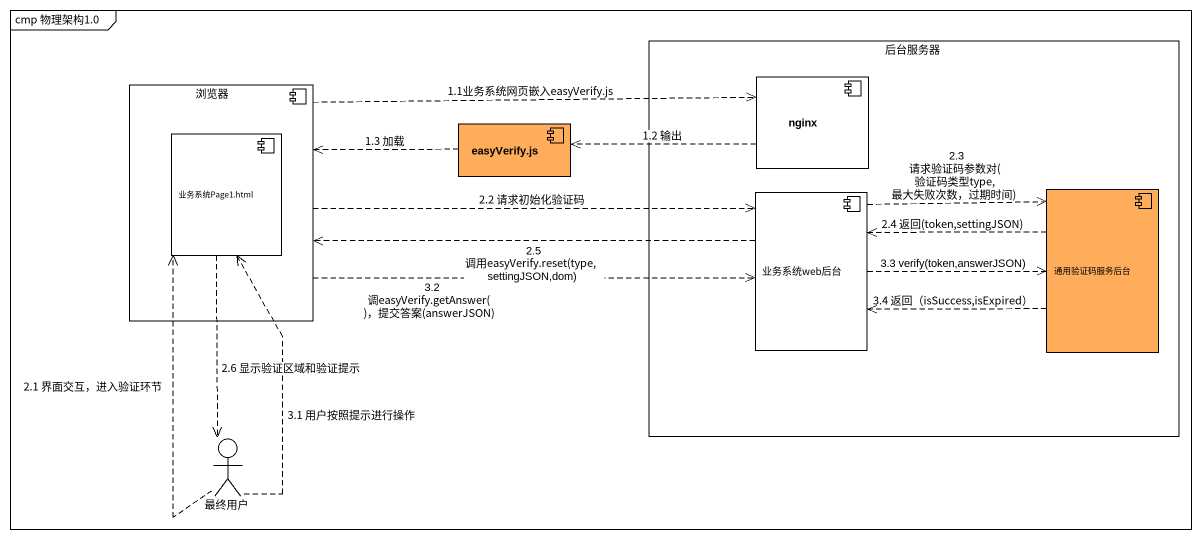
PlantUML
@startuml
mainframe cmp 物理架构1.0
rectangle 后台服务器 {
  component nginx
  component 业务系统web后台
  component 通用验证码服务后台 #FFAD5B
}
component 浏览器 {
  component "业务系统Page1.html" as 业务系统Page1_html
}
component "easyVerify.js" as easyVerify_js #FFAD5B
actor 最终用户
浏览器 .right.> nginx : 1.1业务系统网页嵌入easyVerify.js
浏览器 .right.> 业务系统web后台 : 2.2 请求初始化验证码
浏览器 .right.> 业务系统web后台 : 3.2 调easyVerify.getAnswer()，提交答案(answerJSON)
nginx .left.> easyVerify_js : 1.2 输出
业务系统Page1_html ..> 最终用户 : 2.6 显示验证区域和验证提示
easyVerify_js .left.> 浏览器 : 1.3 加载
业务系统web后台 .left.> 浏览器 : 2.5 调用easyVerify.reset(type,settingJSON,dom)
业务系统web后台 .right.> 通用验证码服务后台 : 2.3 请求验证码参数对(验证码类型type,最大失败次数，过期时间)
业务系统web后台 .right.> 通用验证码服务后台 : 3.3 verify(token,answerJSON)
通用验证码服务后台 .left.> 业务系统web后台 : 2.4 返回(token,settingJSON)
通用验证码服务后台 .left.> 业务系统web后台 : 3.4 返回（isSuccess,isExpired）
最终用户 .up.> 业务系统Page1_html : 2.1 界面交互，进入验证环节
最终用户 .up.> 业务系统Page1_html : 3.1 用户按照提示进行操作
@enduml
